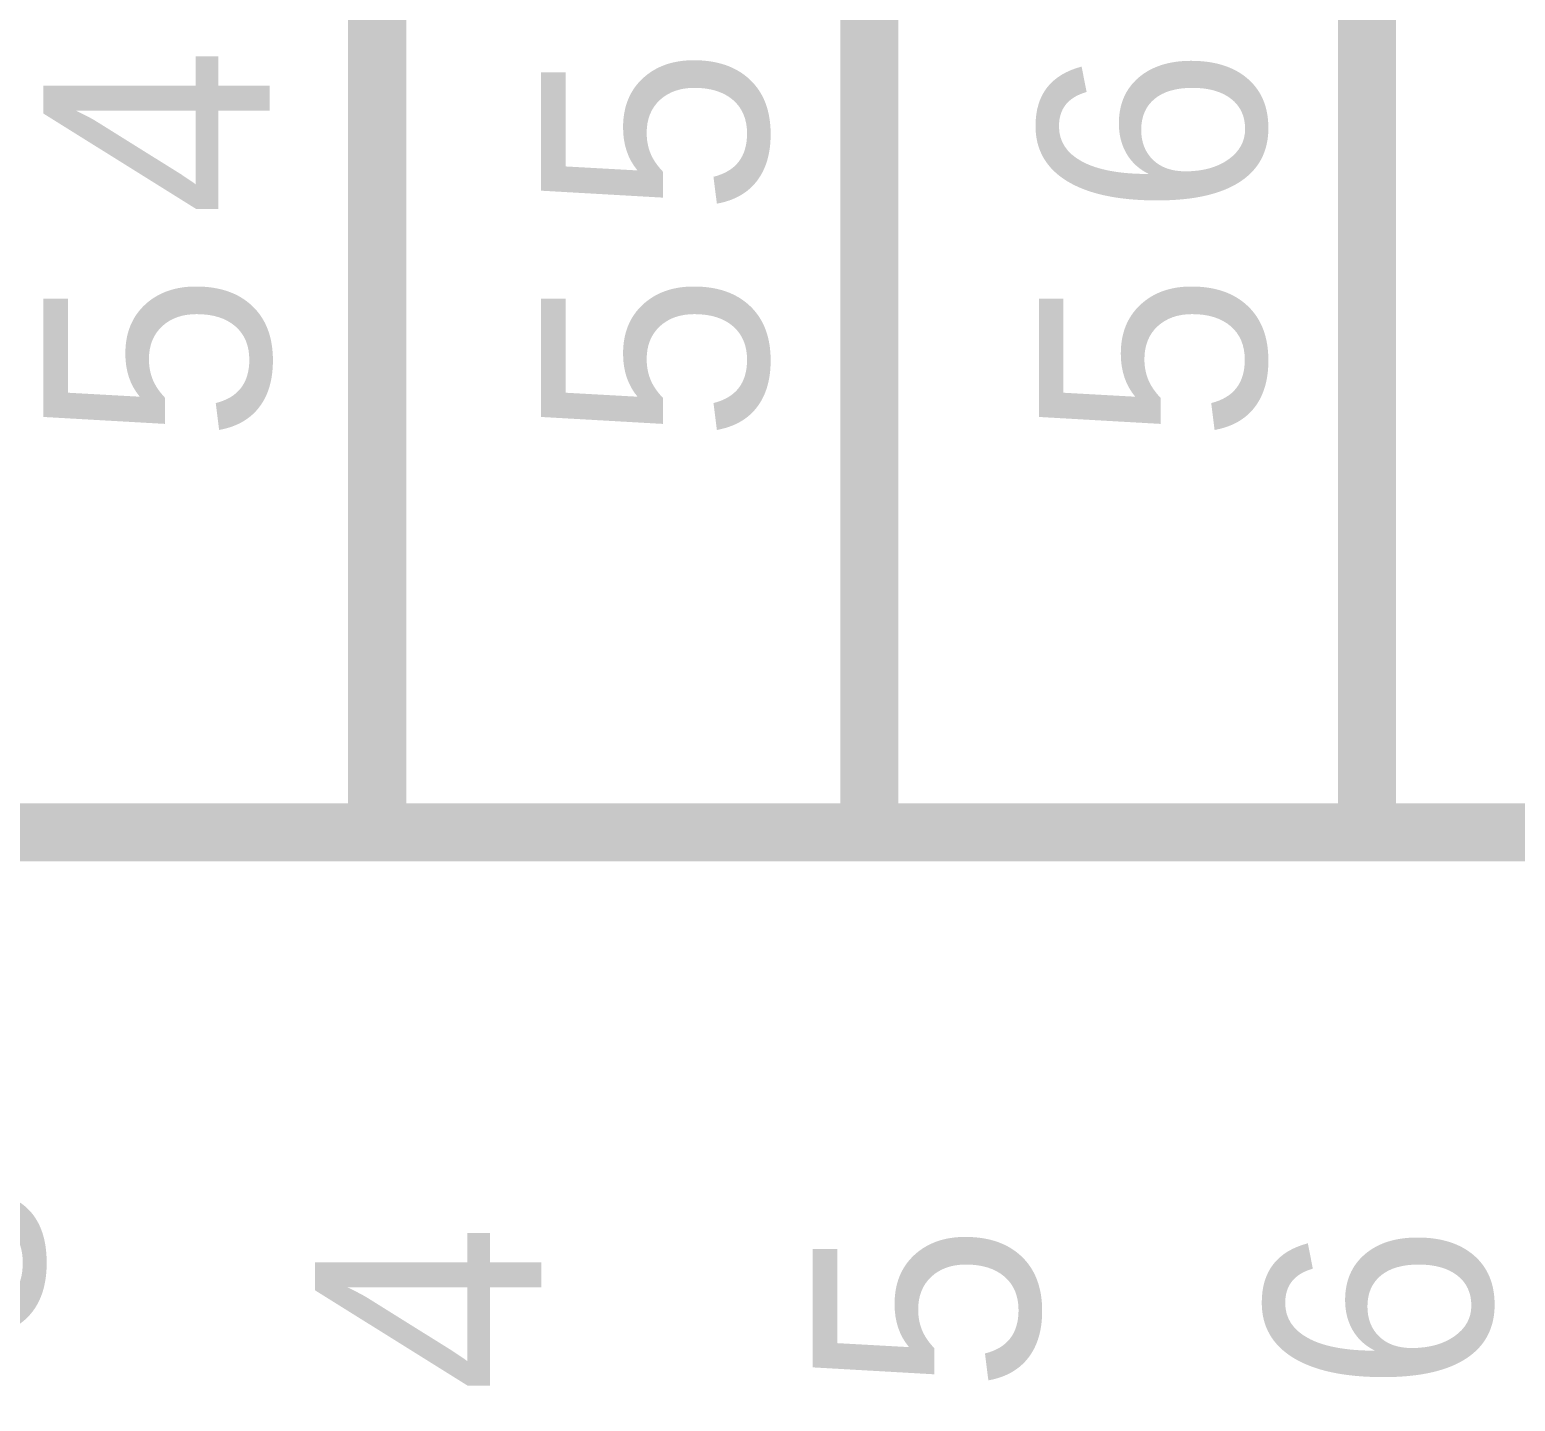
# Model space of a CAD drawing. Header units: inches. Extents: x 0 to 31.5, y 0 to 22.3.
# Drawn here: x 22.2282 to 22.5298, y 14.0839 to 14.3623 of the extents above; entities that cross this region are included whole.
import ezdxf

# ---------------------------------------------------------------- set-up
doc = ezdxf.new("R2010")
doc.units = ezdxf.units.IN
doc.header["$MEASUREMENT"] = 0
doc.layers.add('Sheet', color=255, linetype='Continuous')

msp = doc.modelspace()

# ---------------------------------------------------------------- linework, layer by layer
at = {"layer": 'Sheet'}
for points in [[(22.29872, 14.19937, 0.0118, 0.0118, 0), (22.29872, 14.39921, 0.0118, 0.0118, 0)], [(22.39862, 14.19937, 0.0118, 0.0118, 0), (22.39862, 14.39921, 0.0118, 0.0118, 0)], [(22.49967, 14.19937, 0.0118, 0.0118, 0), (22.49967, 14.39921, 0.0118, 0.0118, 0)]]:
    msp.add_lwpolyline(points, format="xyseb", dxfattribs=at)
for points in [[(19.99984, 14.19937, 0.0118, 0.0118, 0), (25.19816, 14.19937, 0.0118, 0.0118, 0), (25.19816, 10.7997, 0.0118, 0.0118, 0), (19.99984, 10.7997, 0.0118, 0.0118, 0), (19.99984, 14.19937, 0.0118, 0.0118, 0)], [(19.99984, 14.19937, 0.0039, 0.0039, 0), (19.99984, 10.7997, 0.0039, 0.0039, 0), (25.19816, 10.7997, 0.0039, 0.0039, 0), (25.19816, 14.19937, 0.0039, 0.0039, 0), (19.99984, 14.19937, 0.0039, 0.0039, 0), (19.99984, 14.19937, 0.0039, 0.0039, 0)]]:
    msp.add_lwpolyline(points, format="xyseb", close=True, dxfattribs=at)

# ---------------------------------------------------------------- texts
for s, p in [('4', (22.2769, 14.32456)), ('5', (22.37795, 14.32456)), ('6', (22.479, 14.32456)), ('5', (22.2769, 14.27862)), ('5', (22.37795, 14.27862)), ('5', (22.479, 14.27862)), ('3', (22.23097, 14.09485)), ('4', (22.33202, 14.08566)), ('5', (22.43307, 14.08566)), ('6', (22.52493, 14.08566))]:
    msp.add_text(s, height=0.04594, rotation=90, dxfattribs=at).set_placement(p)

doc.saveas('drawing.dxf')
